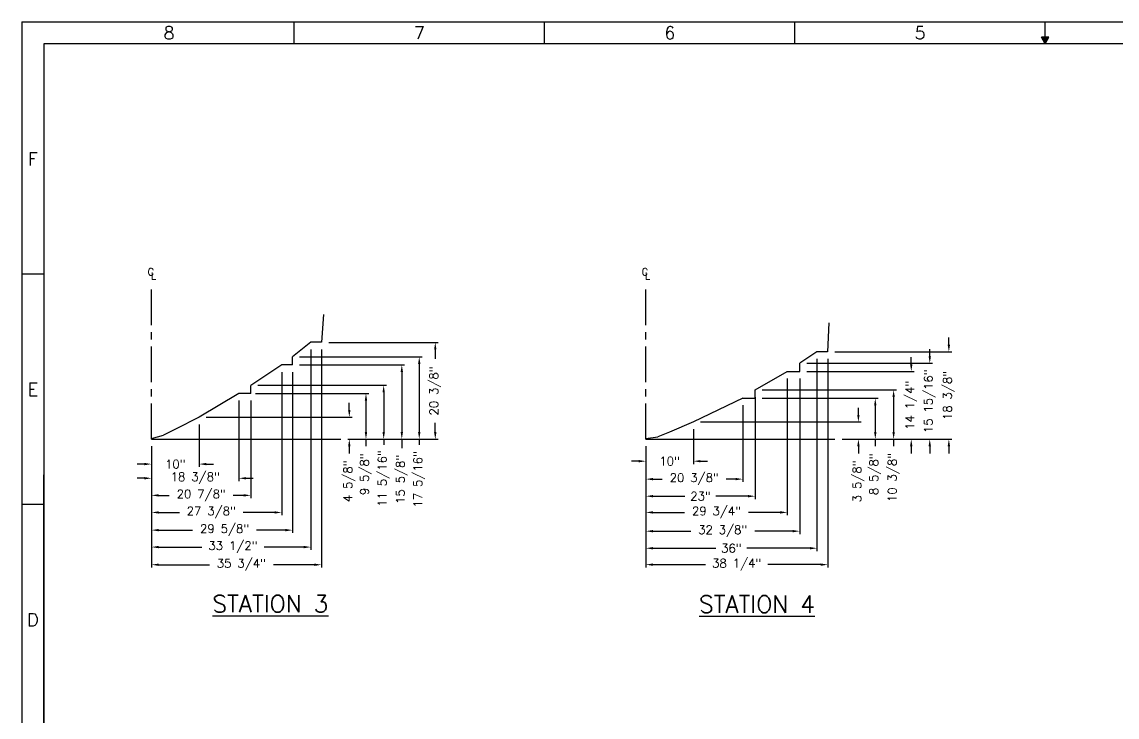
# Model space of a CAD drawing. Extents: x 0 to 431, y 0 to 300.
# Drawn here: x 0 to 230.3, y 153.8 to 300 of the extents above; entities that cross this region are included whole.
import ezdxf
from ezdxf.enums import TextEntityAlignment as Align

# ---------------------------------------------------------------- set-up
doc = ezdxf.new("R2010")
doc.units = 0
doc.header["$LTSCALE"] = 1.5
doc.header["$MEASUREMENT"] = 0
doc.linetypes.add('CENTER', pattern=[2, 1.25, -0.25, 0.25, -0.25])
doc.layers.get('0').update_dxf_attribs({"linetype": 'CONTINUOUS'})
doc.layers.get('DEFPOINTS').update_dxf_attribs({"linetype": 'CONTINUOUS'})
for name, color, linetype in [('BORDER', 7, 'CONTINUOUS'), ('DIM', 7, 'CONTINUOUS'), ('DIM_M', 6, 'CONTINUOUS'), ('SECTION', 1, 'CONTINUOUS'), ('TXT_M', 6, 'CONTINUOUS')]:
    doc.layers.add(name, color=color, linetype=linetype)
doc.styles.add('MEDIUM', font='SIMPLEX.SHX', dxfattribs={"height": 2.7})
doc.styles.add('SIMPLEX', font='simplex')
doc.styles.add('SMALL', font='SIMPLEX', dxfattribs={"height": 1.8})
doc.dimstyles.new('SMALL', dxfattribs={"dimscale": 1.5, "dimtxt": 1.2, "dimasz": 1, "dimexe": 0.4, "dimexo": 1, "dimgap": 0.8, "dimtad": 0, "dimdec": 4, "dimzin": 3, "dimdsep": 46, "dimlunit": 5, "dimtxsty": 'SMALL', "dimcen": 1, "dimclrd": 256, "dimclre": 256, "dimclrt": 256, "dimadec": 0, "dimazin": 0, "dimtfac": 1, "dimtdec": 0, "dimtofl": 0, "dimtmove": 0, "dimatfit": 3, "dimfxl": 1, "dimfrac": 2, "dimtolj": 1, "dimtzin": 0, "dimarcsym": 0})

# ---------------------------------------------------------------- blocks, each defined once
blk = doc.blocks.new('L', base_point=(6285.9, 125))
blk.add_line((6285.9, 125), (6285.9, 0))
blk = doc.blocks.new('BRD')
blk.add_line((0, 200), (287, 200))
at = {"layer": 'BORDER'}
blk.add_line((0, 200), (0, 0), dxfattribs=at)
at = {"layer": 'BORDER', "color": 6}
for p, q in [((3.08, 196.94), (3.08, 3.06)), ((283.91, 196.94), (3.08, 196.94)), ((144.01, 197.87), (142.98, 197.87)), ((143.49, 196.94), (142.98, 197.87)), ((143.49, 196.94), (144.01, 197.87)), ((3.08, 3.06), (3.08, 136.47))]:
    blk.add_line(p, q, dxfattribs=at)
blk.add_solid([(144.01, 197.87), (142.98, 197.87), (143.49, 196.94)], dxfattribs=at)
at = {"layer": 'BORDER', "zscale": 0.2175}
for p, xscale, yscale, rotation in [((38.18, 196.94), 0.02463397823155932, 0.02447945928620387, 180), ((73.29, 196.94), 0.02463397823155932, 0.02447945928620387, 180), ((108.39, 196.94), 0.02463397823155932, 0.02447945928620387, 180), ((143.49, 196.94), 0.02463397823155932, 0.02447945928620387, 180), ((3.08, 164.62), -0.02447945928620386, 0.0246339782315593, 270), ((3.08, 132.31), -0.02447945928620386, 0.0246339782315593, 270)]:
    blk.add_blockref('L', p, dxfattribs=dict(at, xscale=xscale, yscale=yscale, rotation=rotation))
blk = doc.blocks.new('VA')
at = {"layer": 'TXT_M', "color": 6, "ltscale": 4, "style": 'MEDIUM'}
for s, p in [('F', (1.54, 180.78)), ('E', (1.54, 148.47)), ('D', (1.54, 116.16))]:
    blk.add_text(s, height=1.8, dxfattribs=at).set_placement(p, align=Align.MIDDLE)
blk = doc.blocks.new('H1')
at = {"layer": 'TXT_M', "color": 6, "ltscale": 4, "style": 'MEDIUM'}
for s, p in [('8', (20.63, 198.47)), ('7', (55.73, 198.47)), ('6', (90.84, 198.47)), ('5', (125.94, 198.47))]:
    blk.add_text(s, height=1.8, dxfattribs=at).set_placement(p, align=Align.MIDDLE)
blk = doc.blocks.new('*D6')
at = {"linetype": 'ByBlock', "ltscale": 4, "transparency": 16777216}
for p, q in [((45.65, 248.18), (45.65, 231.24)), ((27.27, 238.56), (27.27, 231.24)), ((25.77, 231.84), (24.27, 231.84)), ((47.15, 231.84), (48.65, 231.84))]:
    blk.add_line(p, q, dxfattribs=at)
for points in [[(25.77, 232.09), (25.77, 231.59), (27.27, 231.84)], [(47.15, 232.09), (47.15, 231.59), (45.65, 231.84)]]:
    blk.add_solid(points, dxfattribs=at)
at = {"layer": 'DEFPOINTS', "color": 0, "linetype": 'ByBlock', "ltscale": 4, "transparency": 16777216}
for p in [(45.65, 249.68), (27.27, 240.06), (45.65, 231.84)]:
    blk.add_point(p, dxfattribs=at)
at = {"linetype": 'ByBlock', "ltscale": 4, "transparency": 16777216, "insert": (36.46, 231.84), "char_height": 1.8, "attachment_point": 5, "style": 'SMALL'}
blk.add_mtext('\\A1;18 3/8"', dxfattribs=at)
blk = doc.blocks.new('*D7')
at = {"linetype": 'ByBlock', "ltscale": 4, "transparency": 16777216}
for p, q in [((48.15, 248.18), (48.15, 227.64)), ((27.27, 238.56), (27.27, 227.64)), ((28.77, 228.24), (30.98, 228.24)), ((46.65, 228.24), (44.44, 228.24))]:
    blk.add_line(p, q, dxfattribs=at)
for points in [[(28.77, 228.49), (28.77, 227.99), (27.27, 228.24)], [(46.65, 228.49), (46.65, 227.99), (48.15, 228.24)]]:
    blk.add_solid(points, dxfattribs=at)
at = {"layer": 'DEFPOINTS', "color": 0, "linetype": 'ByBlock', "ltscale": 4, "transparency": 16777216}
for p in [(48.15, 249.68), (27.27, 240.06), (48.15, 228.24)]:
    blk.add_point(p, dxfattribs=at)
at = {"linetype": 'ByBlock', "ltscale": 4, "transparency": 16777216, "insert": (37.71, 228.24), "char_height": 1.8, "attachment_point": 5, "style": 'SMALL'}
blk.add_mtext('\\A1;20 7/8"', dxfattribs=at)
blk = doc.blocks.new('*D8')
at = {"linetype": 'ByBlock', "ltscale": 4, "transparency": 16777216}
for p, q in [((54.65, 254.18), (54.65, 224.05)), ((27.27, 238.56), (27.27, 224.05)), ((28.77, 224.65), (33.12, 224.65)), ((53.15, 224.65), (46.57, 224.65))]:
    blk.add_line(p, q, dxfattribs=at)
for points in [[(28.77, 224.9), (28.77, 224.4), (27.27, 224.65)], [(53.15, 224.9), (53.15, 224.4), (54.65, 224.65)]]:
    blk.add_solid(points, dxfattribs=at)
at = {"layer": 'DEFPOINTS', "color": 0, "linetype": 'ByBlock', "ltscale": 4, "transparency": 16777216}
for p in [(54.65, 255.68), (27.27, 240.06), (54.65, 224.65)]:
    blk.add_point(p, dxfattribs=at)
at = {"linetype": 'ByBlock', "ltscale": 4, "transparency": 16777216, "insert": (39.84, 224.65), "char_height": 1.8, "attachment_point": 5, "style": 'SMALL'}
blk.add_mtext('\\A1;27 3/8"', dxfattribs=at)
blk = doc.blocks.new('*D9')
at = {"linetype": 'ByBlock', "ltscale": 4, "transparency": 16777216}
for p, q in [((56.9, 254.18), (56.9, 220.33)), ((27.27, 238.56), (27.27, 220.33)), ((28.77, 220.93), (35.91, 220.93)), ((55.4, 220.93), (49.37, 220.93))]:
    blk.add_line(p, q, dxfattribs=at)
for points in [[(28.77, 221.18), (28.77, 220.68), (27.27, 220.93)], [(55.4, 221.18), (55.4, 220.68), (56.9, 220.93)]]:
    blk.add_solid(points, dxfattribs=at)
at = {"layer": 'DEFPOINTS', "color": 0, "linetype": 'ByBlock', "ltscale": 4, "transparency": 16777216}
for p in [(56.9, 255.68), (27.27, 240.06), (56.9, 220.93)]:
    blk.add_point(p, dxfattribs=at)
at = {"linetype": 'ByBlock', "ltscale": 4, "transparency": 16777216, "insert": (42.64, 220.93), "char_height": 1.8, "attachment_point": 5, "style": 'SMALL'}
blk.add_mtext('\\A1;29 5/8"', dxfattribs=at)
blk = doc.blocks.new('*D10')
at = {"linetype": 'ByBlock', "ltscale": 4, "transparency": 16777216}
for p, q in [((60.77, 258.93), (60.77, 216.76)), ((27.27, 238.56), (27.27, 216.76)), ((28.77, 217.36), (37.84, 217.36)), ((59.27, 217.36), (50.96, 217.36))]:
    blk.add_line(p, q, dxfattribs=at)
for points in [[(28.77, 217.61), (28.77, 217.11), (27.27, 217.36)], [(59.27, 217.61), (59.27, 217.11), (60.77, 217.36)]]:
    blk.add_solid(points, dxfattribs=at)
at = {"layer": 'DEFPOINTS', "color": 0, "linetype": 'ByBlock', "ltscale": 4, "transparency": 16777216}
for p in [(60.77, 260.43), (27.27, 240.06), (60.77, 217.36)]:
    blk.add_point(p, dxfattribs=at)
at = {"linetype": 'ByBlock', "ltscale": 4, "transparency": 16777216, "insert": (44.4, 217.36), "char_height": 1.8, "attachment_point": 5, "style": 'SMALL'}
blk.add_mtext('\\A1;33 1/2"', dxfattribs=at)
blk = doc.blocks.new('*D11')
at = {"linetype": 'ByBlock', "ltscale": 4, "transparency": 16777216}
for p, q in [((63.02, 258.93), (63.02, 213.05)), ((27.27, 238.56), (27.27, 213.05)), ((28.77, 213.65), (39.43, 213.65)), ((61.52, 213.65), (52.89, 213.65))]:
    blk.add_line(p, q, dxfattribs=at)
for points in [[(28.77, 213.9), (28.77, 213.4), (27.27, 213.65)], [(61.52, 213.9), (61.52, 213.4), (63.02, 213.65)]]:
    blk.add_solid(points, dxfattribs=at)
at = {"layer": 'DEFPOINTS', "color": 0, "linetype": 'ByBlock', "ltscale": 4, "transparency": 16777216}
for p in [(63.02, 260.43), (27.27, 240.06), (63.02, 213.65)]:
    blk.add_point(p, dxfattribs=at)
at = {"linetype": 'ByBlock', "ltscale": 4, "transparency": 16777216, "insert": (46.16, 213.65), "char_height": 1.8, "attachment_point": 5, "style": 'SMALL'}
blk.add_mtext('\\A1;35 3/4"', dxfattribs=at)
blk = doc.blocks.new('*D12')
at = {"linetype": 'ByBlock', "ltscale": 4, "transparency": 16777216}
for p, q in [((37.27, 243.18), (37.27, 234.22)), ((27.27, 238.56), (27.27, 234.22)), ((25.77, 234.82), (24.27, 234.82)), ((38.77, 234.82), (40.27, 234.82))]:
    blk.add_line(p, q, dxfattribs=at)
for points in [[(25.77, 235.07), (25.77, 234.57), (27.27, 234.82)], [(38.77, 235.07), (38.77, 234.57), (37.27, 234.82)]]:
    blk.add_solid(points, dxfattribs=at)
at = {"layer": 'DEFPOINTS', "color": 0, "linetype": 'ByBlock', "ltscale": 4, "transparency": 16777216}
for p in [(37.27, 244.68), (27.27, 240.06), (37.27, 234.82)]:
    blk.add_point(p, dxfattribs=at)
at = {"linetype": 'ByBlock', "ltscale": 4, "transparency": 16777216, "insert": (32.27, 234.82), "char_height": 1.8, "attachment_point": 5, "style": 'SMALL'}
blk.add_mtext('\\A1;10"', dxfattribs=at)
blk = doc.blocks.new('*D13')
at = {"linetype": 'ByBlock', "ltscale": 4, "transparency": 16777216}
for p, q in [((64.52, 260.43), (87.54, 260.43)), ((86.94, 258.93), (86.94, 256.94)), ((86.94, 241.56), (86.94, 243.48)), ((68.56, 240.06), (87.54, 240.06))]:
    blk.add_line(p, q, dxfattribs=at)
for points in [[(86.69, 258.93), (87.19, 258.93), (86.94, 260.43)], [(86.69, 241.56), (87.19, 241.56), (86.94, 240.06)]]:
    blk.add_solid(points, dxfattribs=at)
at = {"layer": 'DEFPOINTS', "color": 0, "linetype": 'ByBlock', "ltscale": 4, "transparency": 16777216}
for p in [(63.02, 260.43), (86.94, 260.43), (67.06, 240.06)]:
    blk.add_point(p, dxfattribs=at)
at = {"linetype": 'ByBlock', "ltscale": 4, "transparency": 16777216, "insert": (86.94, 250.21), "char_height": 1.8, "attachment_point": 5, "rotation": 90, "style": 'SMALL'}
blk.add_mtext('\\A1;20 3/8"', dxfattribs=at)
blk = doc.blocks.new('*D14')
at = {"linetype": 'ByBlock', "ltscale": 4, "transparency": 16777216}
for p, q in [((58.4, 257.39), (84.17, 257.39)), ((83.57, 255.89), (83.57, 241.56)), ((68.56, 240.06), (84.17, 240.06)), ((83.57, 240.06), (83.57, 238.86))]:
    blk.add_line(p, q, dxfattribs=at)
for points in [[(83.32, 255.89), (83.82, 255.89), (83.57, 257.39)], [(83.32, 241.56), (83.82, 241.56), (83.57, 240.06)]]:
    blk.add_solid(points, dxfattribs=at)
at = {"layer": 'DEFPOINTS', "color": 0, "linetype": 'ByBlock', "ltscale": 4, "transparency": 16777216}
for p in [(56.9, 257.39), (83.57, 257.39), (67.06, 240.06)]:
    blk.add_point(p, dxfattribs=at)
at = {"linetype": 'ByBlock', "ltscale": 4, "transparency": 16777216, "insert": (83.57, 231.62), "char_height": 1.8, "attachment_point": 5, "rotation": 90, "style": 'SMALL'}
blk.add_mtext('\\A1;17 5/16"', dxfattribs=at)
blk = doc.blocks.new('*D15')
at = {"linetype": 'ByBlock', "ltscale": 4, "transparency": 16777216}
for p, q in [((58.4, 255.68), (80.5, 255.68)), ((79.9, 254.18), (79.9, 241.56)), ((68.56, 240.06), (80.5, 240.06)), ((79.9, 240.06), (79.9, 238.18))]:
    blk.add_line(p, q, dxfattribs=at)
for points in [[(79.65, 254.18), (80.15, 254.18), (79.9, 255.68)], [(79.65, 241.56), (80.15, 241.56), (79.9, 240.06)]]:
    blk.add_solid(points, dxfattribs=at)
at = {"layer": 'DEFPOINTS', "color": 0, "linetype": 'ByBlock', "ltscale": 4, "transparency": 16777216}
for p in [(56.9, 255.68), (67.06, 240.06), (79.9, 240.06)]:
    blk.add_point(p, dxfattribs=at)
at = {"linetype": 'ByBlock', "ltscale": 4, "transparency": 16777216, "insert": (79.9, 231.62), "char_height": 1.8, "attachment_point": 5, "rotation": 90, "style": 'SMALL'}
blk.add_mtext('\\A1;15 5/8"', dxfattribs=at)
blk = doc.blocks.new('*D16')
at = {"linetype": 'ByBlock', "ltscale": 4, "transparency": 16777216}
for p, q in [((49.65, 251.39), (76.69, 251.39)), ((76.09, 249.89), (76.09, 241.56)), ((68.56, 240.06), (76.69, 240.06)), ((76.09, 240.06), (76.09, 238.86))]:
    blk.add_line(p, q, dxfattribs=at)
for points in [[(75.84, 249.89), (76.34, 249.89), (76.09, 251.39)], [(75.84, 241.56), (76.34, 241.56), (76.09, 240.06)]]:
    blk.add_solid(points, dxfattribs=at)
at = {"layer": 'DEFPOINTS', "color": 0, "linetype": 'ByBlock', "ltscale": 4, "transparency": 16777216}
for p in [(48.15, 251.39), (67.06, 240.06), (76.09, 240.06)]:
    blk.add_point(p, dxfattribs=at)
at = {"linetype": 'ByBlock', "ltscale": 4, "transparency": 16777216, "insert": (76.09, 231.79), "char_height": 1.8, "attachment_point": 5, "rotation": 90, "style": 'SMALL'}
blk.add_mtext('\\A1;11 5/16"', dxfattribs=at)
blk = doc.blocks.new('*D17')
at = {"linetype": 'ByBlock', "ltscale": 4, "transparency": 16777216}
for p, q in [((49.15, 249.68), (72.96, 249.68)), ((72.36, 248.18), (72.36, 241.56)), ((68.56, 240.06), (72.96, 240.06)), ((72.36, 240.06), (72.36, 238.56))]:
    blk.add_line(p, q, dxfattribs=at)
for points in [[(72.11, 248.18), (72.61, 248.18), (72.36, 249.68)], [(72.11, 241.56), (72.61, 241.56), (72.36, 240.06)]]:
    blk.add_solid(points, dxfattribs=at)
at = {"layer": 'DEFPOINTS', "color": 0, "linetype": 'ByBlock', "ltscale": 4, "transparency": 16777216}
for p in [(47.65, 249.68), (67.06, 240.06), (72.36, 240.06)]:
    blk.add_point(p, dxfattribs=at)
at = {"linetype": 'ByBlock', "ltscale": 4, "transparency": 16777216, "insert": (72.36, 232.69), "char_height": 1.8, "attachment_point": 5, "rotation": 90, "style": 'SMALL'}
blk.add_mtext('\\A1;9 5/8"', dxfattribs=at)
blk = doc.blocks.new('*D18')
at = {"linetype": 'ByBlock', "ltscale": 4, "transparency": 16777216}
for p, q in [((68.86, 246.18), (68.86, 247.68)), ((38.77, 244.68), (69.46, 244.68)), ((68.56, 240.06), (69.46, 240.06)), ((68.86, 238.56), (68.86, 237.06))]:
    blk.add_line(p, q, dxfattribs=at)
for points in [[(68.61, 246.18), (69.11, 246.18), (68.86, 244.68)], [(68.61, 238.56), (69.11, 238.56), (68.86, 240.06)]]:
    blk.add_solid(points, dxfattribs=at)
at = {"layer": 'DEFPOINTS', "color": 0, "linetype": 'ByBlock', "ltscale": 4, "transparency": 16777216}
for p in [(37.27, 244.68), (67.06, 240.06), (68.86, 240.06)]:
    blk.add_point(p, dxfattribs=at)
at = {"linetype": 'ByBlock', "ltscale": 4, "transparency": 16777216, "insert": (68.86, 231.19), "char_height": 1.8, "attachment_point": 5, "rotation": 90, "style": 'SMALL'}
blk.add_mtext('\\A1;4 5/8"', dxfattribs=at)
blk = doc.blocks.new('*D19')
at = {"linetype": 'ByBlock', "ltscale": 4, "transparency": 16777216}
for p, q in [((169.47, 256.93), (169.47, 213.07)), ((131.22, 238.56), (131.22, 213.07)), ((132.72, 213.67), (143.78, 213.67)), ((167.97, 213.67), (156.9, 213.67))]:
    blk.add_line(p, q, dxfattribs=at)
for points in [[(132.72, 213.92), (132.72, 213.42), (131.22, 213.67)], [(167.97, 213.92), (167.97, 213.42), (169.47, 213.67)]]:
    blk.add_solid(points, dxfattribs=at)
at = {"layer": 'DEFPOINTS', "color": 0, "linetype": 'ByBlock', "ltscale": 4, "transparency": 16777216}
for p in [(169.47, 258.43), (131.22, 240.06), (169.47, 213.67)]:
    blk.add_point(p, dxfattribs=at)
at = {"linetype": 'ByBlock', "ltscale": 4, "transparency": 16777216, "insert": (150.34, 213.67), "char_height": 1.8, "attachment_point": 5, "style": 'SMALL'}
blk.add_mtext('\\A1;38 1/4"', dxfattribs=at)
blk = doc.blocks.new('*D20')
at = {"linetype": 'ByBlock', "ltscale": 4, "transparency": 16777216}
for p, q in [((167.22, 256.93), (167.22, 216.52)), ((131.22, 238.56), (131.22, 216.52)), ((132.72, 217.12), (145.96, 217.12)), ((165.72, 217.12), (152.47, 217.12))]:
    blk.add_line(p, q, dxfattribs=at)
for points in [[(132.72, 217.37), (132.72, 216.87), (131.22, 217.12)], [(165.72, 217.37), (165.72, 216.87), (167.22, 217.12)]]:
    blk.add_solid(points, dxfattribs=at)
at = {"layer": 'DEFPOINTS', "color": 0, "linetype": 'ByBlock', "ltscale": 4, "transparency": 16777216}
for p in [(167.22, 258.43), (131.22, 240.06), (167.22, 217.12)]:
    blk.add_point(p, dxfattribs=at)
at = {"linetype": 'ByBlock', "ltscale": 4, "transparency": 16777216, "insert": (149.22, 217.12), "char_height": 1.8, "attachment_point": 5, "style": 'SMALL'}
blk.add_mtext('\\A1;36"', dxfattribs=at)
blk = doc.blocks.new('*D21')
at = {"linetype": 'ByBlock', "ltscale": 4, "transparency": 16777216}
for p, q in [((163.59, 252.81), (163.59, 220.11)), ((131.22, 238.56), (131.22, 220.11)), ((132.72, 220.71), (140.67, 220.71)), ((162.09, 220.71), (154.13, 220.71))]:
    blk.add_line(p, q, dxfattribs=at)
for points in [[(132.72, 220.96), (132.72, 220.46), (131.22, 220.71)], [(162.09, 220.96), (162.09, 220.46), (163.59, 220.71)]]:
    blk.add_solid(points, dxfattribs=at)
at = {"layer": 'DEFPOINTS', "color": 0, "linetype": 'ByBlock', "ltscale": 4, "transparency": 16777216}
for p in [(163.59, 254.31), (131.22, 240.06), (163.59, 220.71)]:
    blk.add_point(p, dxfattribs=at)
at = {"linetype": 'ByBlock', "ltscale": 4, "transparency": 16777216, "insert": (147.4, 220.71), "char_height": 1.8, "attachment_point": 5, "style": 'SMALL'}
blk.add_mtext('\\A1;32 3/8"', dxfattribs=at)
blk = doc.blocks.new('*D22')
at = {"linetype": 'ByBlock', "ltscale": 4, "transparency": 16777216}
for p, q in [((160.97, 252.81), (160.97, 224.06)), ((131.22, 238.56), (131.22, 224.06)), ((132.72, 224.66), (139.36, 224.66)), ((159.47, 224.66), (152.82, 224.66))]:
    blk.add_line(p, q, dxfattribs=at)
for points in [[(132.72, 224.91), (132.72, 224.41), (131.22, 224.66)], [(159.47, 224.91), (159.47, 224.41), (160.97, 224.66)]]:
    blk.add_solid(points, dxfattribs=at)
at = {"layer": 'DEFPOINTS', "color": 0, "linetype": 'ByBlock', "ltscale": 4, "transparency": 16777216}
for p in [(160.97, 254.31), (131.22, 240.06), (160.97, 224.66)]:
    blk.add_point(p, dxfattribs=at)
at = {"linetype": 'ByBlock', "ltscale": 4, "transparency": 16777216, "insert": (146.09, 224.66), "char_height": 1.8, "attachment_point": 5, "style": 'SMALL'}
blk.add_mtext('\\A1;29 3/4"', dxfattribs=at)
blk = doc.blocks.new('*D23')
at = {"linetype": 'ByBlock', "ltscale": 4, "transparency": 16777216}
for p, q in [((154.22, 248.91), (154.22, 227.47)), ((131.22, 238.56), (131.22, 227.47)), ((132.72, 228.07), (139.46, 228.07)), ((152.72, 228.07), (145.97, 228.07))]:
    blk.add_line(p, q, dxfattribs=at)
for points in [[(132.72, 228.32), (132.72, 227.82), (131.22, 228.07)], [(152.72, 228.32), (152.72, 227.82), (154.22, 228.07)]]:
    blk.add_solid(points, dxfattribs=at)
at = {"layer": 'DEFPOINTS', "color": 0, "linetype": 'ByBlock', "ltscale": 4, "transparency": 16777216}
for p in [(154.22, 250.41), (131.22, 240.06), (154.22, 228.07)]:
    blk.add_point(p, dxfattribs=at)
at = {"linetype": 'ByBlock', "ltscale": 4, "transparency": 16777216, "insert": (142.72, 228.07), "char_height": 1.8, "attachment_point": 5, "style": 'SMALL'}
blk.add_mtext('\\A1;23"', dxfattribs=at)
blk = doc.blocks.new('*D24')
at = {"linetype": 'ByBlock', "ltscale": 4, "transparency": 16777216}
for p, q in [((151.59, 247.18), (151.59, 231.06)), ((131.22, 238.56), (131.22, 231.06)), ((132.72, 231.66), (134.67, 231.66)), ((150.09, 231.66), (148.13, 231.66))]:
    blk.add_line(p, q, dxfattribs=at)
for points in [[(132.72, 231.91), (132.72, 231.41), (131.22, 231.66)], [(150.09, 231.91), (150.09, 231.41), (151.59, 231.66)]]:
    blk.add_solid(points, dxfattribs=at)
at = {"layer": 'DEFPOINTS', "color": 0, "linetype": 'ByBlock', "ltscale": 4, "transparency": 16777216}
for p in [(151.59, 248.68), (131.22, 240.06), (151.59, 231.66)]:
    blk.add_point(p, dxfattribs=at)
at = {"linetype": 'ByBlock', "ltscale": 4, "transparency": 16777216, "insert": (141.4, 231.66), "char_height": 1.8, "attachment_point": 5, "style": 'SMALL'}
blk.add_mtext('\\A1;20 3/8"', dxfattribs=at)
blk = doc.blocks.new('*D25')
at = {"linetype": 'ByBlock', "ltscale": 4, "transparency": 16777216}
for p, q in [((141.22, 242.18), (141.22, 234.83)), ((131.22, 238.56), (131.22, 234.83)), ((129.72, 235.43), (128.22, 235.43)), ((142.72, 235.43), (144.22, 235.43))]:
    blk.add_line(p, q, dxfattribs=at)
for points in [[(129.72, 235.68), (129.72, 235.18), (131.22, 235.43)], [(142.72, 235.68), (142.72, 235.18), (141.22, 235.43)]]:
    blk.add_solid(points, dxfattribs=at)
at = {"layer": 'DEFPOINTS', "color": 0, "linetype": 'ByBlock', "ltscale": 4, "transparency": 16777216}
for p in [(141.22, 243.68), (131.22, 240.06), (141.22, 235.43)]:
    blk.add_point(p, dxfattribs=at)
at = {"linetype": 'ByBlock', "ltscale": 4, "transparency": 16777216, "insert": (136.22, 235.43), "char_height": 1.8, "attachment_point": 5, "style": 'SMALL'}
blk.add_mtext('\\A1;10"', dxfattribs=at)
blk = doc.blocks.new('*D26')
at = {"linetype": 'ByBlock', "ltscale": 4, "transparency": 16777216}
for p, q in [((175.93, 245.18), (175.93, 246.68)), ((142.72, 243.68), (176.53, 243.68)), ((172.51, 240.06), (176.53, 240.06)), ((175.93, 238.56), (175.93, 237.06))]:
    blk.add_line(p, q, dxfattribs=at)
for points in [[(175.68, 245.18), (176.18, 245.18), (175.93, 243.68)], [(175.68, 238.56), (176.18, 238.56), (175.93, 240.06)]]:
    blk.add_solid(points, dxfattribs=at)
at = {"layer": 'DEFPOINTS', "color": 0, "linetype": 'ByBlock', "ltscale": 4, "transparency": 16777216}
for p in [(141.22, 243.68), (171.01, 240.06), (175.93, 240.06)]:
    blk.add_point(p, dxfattribs=at)
at = {"linetype": 'ByBlock', "ltscale": 4, "transparency": 16777216, "insert": (175.93, 231.19), "char_height": 1.8, "attachment_point": 5, "rotation": 90, "style": 'SMALL'}
blk.add_mtext('\\A1;3 5/8"', dxfattribs=at)
blk = doc.blocks.new('*D27')
at = {"linetype": 'ByBlock', "ltscale": 4, "transparency": 16777216}
for p, q in [((155.72, 248.68), (180.08, 248.68)), ((179.48, 247.18), (179.48, 241.56)), ((172.51, 240.06), (180.08, 240.06)), ((179.48, 240.06), (179.48, 238.56))]:
    blk.add_line(p, q, dxfattribs=at)
for points in [[(179.23, 247.18), (179.73, 247.18), (179.48, 248.68)], [(179.23, 241.56), (179.73, 241.56), (179.48, 240.06)]]:
    blk.add_solid(points, dxfattribs=at)
at = {"layer": 'DEFPOINTS', "color": 0, "linetype": 'ByBlock', "ltscale": 4, "transparency": 16777216}
for p in [(154.22, 248.68), (171.01, 240.06), (179.48, 240.06)]:
    blk.add_point(p, dxfattribs=at)
at = {"linetype": 'ByBlock', "ltscale": 4, "transparency": 16777216, "insert": (179.48, 232.69), "char_height": 1.8, "attachment_point": 5, "rotation": 90, "style": 'SMALL'}
blk.add_mtext('\\A1;8 5/8"', dxfattribs=at)
blk = doc.blocks.new('*D28')
at = {"linetype": 'ByBlock', "ltscale": 4, "transparency": 16777216}
for p, q in [((155.72, 250.41), (183.94, 250.41)), ((183.34, 248.91), (183.34, 241.56)), ((172.51, 240.06), (183.94, 240.06)), ((183.34, 240.06), (183.34, 238.56))]:
    blk.add_line(p, q, dxfattribs=at)
for points in [[(183.09, 248.91), (183.59, 248.91), (183.34, 250.41)], [(183.09, 241.56), (183.59, 241.56), (183.34, 240.06)]]:
    blk.add_solid(points, dxfattribs=at)
at = {"layer": 'DEFPOINTS', "color": 0, "linetype": 'ByBlock', "ltscale": 4, "transparency": 16777216}
for p in [(154.22, 250.41), (171.01, 240.06), (183.34, 240.06)]:
    blk.add_point(p, dxfattribs=at)
at = {"linetype": 'ByBlock', "ltscale": 4, "transparency": 16777216, "insert": (183.34, 232), "char_height": 1.8, "attachment_point": 5, "rotation": 90, "style": 'SMALL'}
blk.add_mtext('\\A1;10 3/8"', dxfattribs=at)
blk = doc.blocks.new('*D29')
at = {"linetype": 'ByBlock', "ltscale": 4, "transparency": 16777216}
for p, q in [((187.05, 255.81), (187.05, 257.31)), ((165.09, 254.31), (187.65, 254.31)), ((172.51, 240.06), (187.65, 240.06)), ((187.05, 238.56), (187.05, 237.06))]:
    blk.add_line(p, q, dxfattribs=at)
for points in [[(186.8, 255.81), (187.3, 255.81), (187.05, 254.31)], [(186.8, 238.56), (187.3, 238.56), (187.05, 240.06)]]:
    blk.add_solid(points, dxfattribs=at)
at = {"layer": 'DEFPOINTS', "color": 0, "linetype": 'ByBlock', "ltscale": 4, "transparency": 16777216}
for p in [(163.59, 254.31), (171.01, 240.06), (187.05, 240.06)]:
    blk.add_point(p, dxfattribs=at)
at = {"linetype": 'ByBlock', "ltscale": 4, "transparency": 16777216, "insert": (187.05, 247.18), "char_height": 1.8, "attachment_point": 5, "rotation": 90, "style": 'SMALL'}
blk.add_mtext('\\A1;14 1/4"', dxfattribs=at)
blk = doc.blocks.new('*D30')
at = {"linetype": 'ByBlock', "ltscale": 4, "transparency": 16777216}
for p, q in [((190.94, 257.52), (190.94, 259.02)), ((165.09, 256.02), (191.54, 256.02)), ((172.51, 240.06), (191.54, 240.06)), ((190.94, 238.56), (190.94, 237.06))]:
    blk.add_line(p, q, dxfattribs=at)
for points in [[(190.69, 257.52), (191.19, 257.52), (190.94, 256.02)], [(190.69, 238.56), (191.19, 238.56), (190.94, 240.06)]]:
    blk.add_solid(points, dxfattribs=at)
at = {"layer": 'DEFPOINTS', "color": 0, "linetype": 'ByBlock', "ltscale": 4, "transparency": 16777216}
for p in [(163.59, 256.02), (171.01, 240.06), (190.94, 240.06)]:
    blk.add_point(p, dxfattribs=at)
at = {"linetype": 'ByBlock', "ltscale": 4, "transparency": 16777216, "insert": (190.94, 248.04), "char_height": 1.8, "attachment_point": 5, "rotation": 90, "style": 'SMALL'}
blk.add_mtext('\\A1;15 15/16"', dxfattribs=at)
blk = doc.blocks.new('*D31')
at = {"linetype": 'ByBlock', "ltscale": 4, "transparency": 16777216}
for p, q in [((194.96, 259.93), (194.96, 261.43)), ((170.97, 258.43), (195.56, 258.43)), ((172.51, 240.06), (195.56, 240.06)), ((194.96, 238.56), (194.96, 237.06))]:
    blk.add_line(p, q, dxfattribs=at)
for points in [[(194.71, 259.93), (195.21, 259.93), (194.96, 258.43)], [(194.71, 238.56), (195.21, 238.56), (194.96, 240.06)]]:
    blk.add_solid(points, dxfattribs=at)
at = {"layer": 'DEFPOINTS', "color": 0, "linetype": 'ByBlock', "ltscale": 4, "transparency": 16777216}
for p in [(169.47, 258.43), (171.01, 240.06), (194.96, 240.06)]:
    blk.add_point(p, dxfattribs=at)
at = {"linetype": 'ByBlock', "ltscale": 4, "transparency": 16777216, "insert": (194.96, 249.25), "char_height": 1.8, "attachment_point": 5, "rotation": 90, "style": 'SMALL'}
blk.add_mtext('\\A1;18 3/8"', dxfattribs=at)

msp = doc.modelspace()

# ---------------------------------------------------------------- linework, layer by layer
at = {"linetype": 'CENTER', "ltscale": 4}
for p, q in [((27.27299, 212.22221), (27.27299, 244.89916)), ((131.21547, 212.22221), (131.21547, 244.89916))]:
    msp.add_line(p, q, dxfattribs=at)
at = {"ltscale": 4}
for p, q in [((27.27299, 212.22221), (27.27299, 212.34721)), ((27.27299, 212.22221), (67.06291, 212.22221)), ((131.21547, 212.22221), (131.21547, 212.34721)), ((131.21547, 212.22221), (171.00539, 212.22221))]:
    msp.add_line(p, q, dxfattribs=at)
at = {"layer": 'SECTION', "ltscale": 4}
for p, q in [((63.39799, 238.47221), (63.02299, 232.59721)), ((169.71547, 236.72221), (169.46547, 230.59721)), ((60.77299, 232.59721), (56.89799, 229.55257)), ((63.02299, 232.59721), (60.77299, 232.59721)), ((167.21547, 230.59721), (163.59047, 228.18055)), ((169.46547, 230.59721), (167.21547, 230.59721)), ((56.89799, 227.84721), (56.89799, 229.55257)), ((163.59047, 226.47221), (163.59047, 228.18055)), ((54.64799, 227.84721), (48.14799, 223.5506)), ((56.89799, 227.84721), (54.64799, 227.84721)), ((154.21547, 222.57798), (160.96547, 226.47221)), ((160.96547, 226.47221), (163.59047, 226.47221)), ((48.14799, 221.84721), (48.14799, 223.5506)), ((45.64799, 221.84721), (37.27299, 216.84721)), ((48.14799, 221.84721), (45.64799, 221.84721)), ((154.21547, 220.84721), (154.21547, 222.57798)), ((151.59047, 220.84721), (141.21547, 215.84721)), ((151.59047, 220.84721), (154.21547, 220.84721)), ((37.27299, 216.84721), (32.27299, 214.34721)), ((32.27299, 214.34721), (29.77299, 213.09721)), ((141.21547, 215.84721), (136.21547, 213.72221)), ((27.27299, 212.34721), (29.77299, 213.09721)), ((131.21547, 212.34721), (133.71547, 212.72221)), ((131.21547, 212.22221), (131.21547, 212.34721)), ((136.21547, 213.72221), (133.71547, 212.72221))]:
    msp.add_line(p, q, dxfattribs=at)

# ---------------------------------------------------------------- block references
at = {"color": 255, "xscale": 1.5, "yscale": 1.5, "zscale": 1.5}
msp.add_blockref('BRD', (0, 0), dxfattribs=at)
at = {"ltscale": 4, "xscale": 1.5, "yscale": 1.5, "zscale": 1.5}
for name in ['H1', 'VA']:
    msp.add_blockref(name, (0, 0), dxfattribs=at)

# ---------------------------------------------------------------- texts
at = {"layer": 'DIM', "ltscale": 4, "style": 'SIMPLEX'}
for s, p in [('C', (27.10487, 246.66673)), ('L', (27.66859, 245.78541)), ('C', (131.04262, 246.66673)), ('L', (131.60634, 245.78541))]:
    msp.add_text(s, height=1.5, dxfattribs=at).set_placement(p, align=Align.CENTER)
at = {"layer": 'DIM', "color": 6, "ltscale": 4, "style": 'MEDIUM'}
for s, p in [('%%USTATION 3', (52.26049, 175.80323)), ('%%USTATION 4', (154.60124, 175.7084))]:
    msp.add_text(s, height=3.6, dxfattribs=at).set_placement(p, align=Align.CENTER)

# ---------------------------------------------------------------- dimensions: what is measured, and where the dimension line sits
at = {"layer": 'DIM_M', "ltscale": 4}
for base, p1, p2, picture, middle in [((194.96108, 212.22221), (169.46547, 230.59721), (171.00539, 212.22221), '*D31', (194.96108, 221.40971)), ((190.94405, 212.22221), (163.59047, 228.18055), (171.00539, 212.22221), '*D30', (190.94405, 220.20138)), ((187.05116, 212.22221), (163.59047, 226.47221), (171.00539, 212.22221), '*D29', (187.05116, 219.34721)), ((183.34314, 212.22221), (154.21547, 222.57798), (171.00539, 212.22221), '*D28', (183.34314, 204.16507)), ((68.86396, 212.22221), (37.27299, 216.84721), (67.06291, 212.22221), '*D18', (68.86396, 203.35078)), ((175.92708, 212.22221), (141.21547, 215.84721), (171.00539, 212.22221), '*D26', (175.92708, 203.35078)), ((179.48061, 212.22221), (154.21547, 220.84721), (171.00539, 212.22221), '*D27', (179.48061, 204.85078))]:
    dim = msp.add_linear_dim(base=base, p1=p1, p2=p2, angle=90, dimstyle='SMALL', override={"dimpost": '"'}, dxfattribs=at)
    dim.commit()
    dim.dimension.update_dxf_attribs({"geometry": picture, "text_midpoint": middle, "insert": (0, -27.83638)})
for base, p1, p2, picture, middle in [((60.77299, 189.52563), (27.27299, 212.22221), (60.77299, 232.59721), '*D10', (44.40025, 189.52563)), ((63.02299, 185.81081), (27.27299, 212.22221), (63.02299, 232.59721), '*D11', (46.16157, 185.81081)), ((54.64799, 196.81239), (27.27299, 212.22221), (54.64799, 227.84721), '*D8', (39.84442, 196.81239)), ((56.89799, 193.09757), (27.27299, 212.22221), (56.89799, 227.84721), '*D9', (42.63893, 193.09757)), ((45.64799, 204.00034), (27.27299, 212.22221), (45.64799, 221.84721), '*D6', (36.46049, 204.00034)), ((48.14799, 200.40701), (27.27299, 212.22221), (48.14799, 221.84721), '*D7', (37.71049, 200.40701)), ((154.21547, 200.23376), (131.21547, 212.22221), (154.21547, 222.57798), '*D23', (142.71547, 200.23376)), ((37.27299, 206.98708), (27.27299, 212.22221), (37.27299, 216.84721), '*D12', (32.27299, 206.98708))]:
    dim = msp.add_linear_dim(base=base, p1=p1, p2=p2, dimstyle='SMALL', override={"dimpost": '"'}, dxfattribs=at)
    dim.commit()
    dim.dimension.update_dxf_attribs({"geometry": picture, "text_midpoint": middle, "dimtype": 128, "insert": (0, -27.83638)})
for base, p1, p2, picture, middle in [((86.93841, 232.59721), (67.06291, 212.22221), (63.02299, 232.59721), '*D13', (86.93841, 222.37607)), ((83.56712, 229.55257), (67.06291, 212.22221), (56.89799, 229.55257), '*D14', (83.56712, 203.77936)), ((79.90267, 212.22221), (56.89799, 227.84721), (67.06291, 212.22221), '*D15', (79.90267, 203.7822)), ((76.09164, 212.22221), (48.14799, 223.5506), (67.06291, 212.22221), '*D16', (76.09164, 203.95078)), ((72.35949, 212.22221), (47.64799, 221.84721), (67.06291, 212.22221), '*D17', (72.35949, 204.85078))]:
    dim = msp.add_linear_dim(base=base, p1=p1, p2=p2, angle=90, dimstyle='SMALL', override={"dimpost": '"'}, dxfattribs=at)
    dim.commit()
    dim.dimension.update_dxf_attribs({"geometry": picture, "text_midpoint": middle, "dimtype": 128, "insert": (0, -27.83638)})
for base, p2, picture, middle in [((169.46547, 185.83786), (169.46547, 230.59721), '*D19', (150.34047, 185.83786)), ((167.21547, 189.28764), (167.21547, 230.59721), '*D20', (149.21547, 189.28764)), ((163.59047, 192.87654), (163.59047, 226.47221), '*D21', (147.40297, 192.87654)), ((160.96547, 196.82432), (160.96547, 226.47221), '*D22', (146.09047, 196.82432)), ((151.59047, 203.82266), (151.59047, 220.84721), '*D24', (141.40297, 203.82266)), ((141.21547, 207.59099), (141.21547, 215.84721), '*D25', (136.21547, 207.59099))]:
    dim = msp.add_linear_dim(base=base, p1=(131.21547, 212.22221), p2=p2, dimstyle='SMALL', override={"dimpost": '"'}, dxfattribs=at)
    dim.commit()
    dim.dimension.update_dxf_attribs({"geometry": picture, "text_midpoint": middle, "insert": (0, -27.83638)})

doc.saveas('drawing.dxf')
